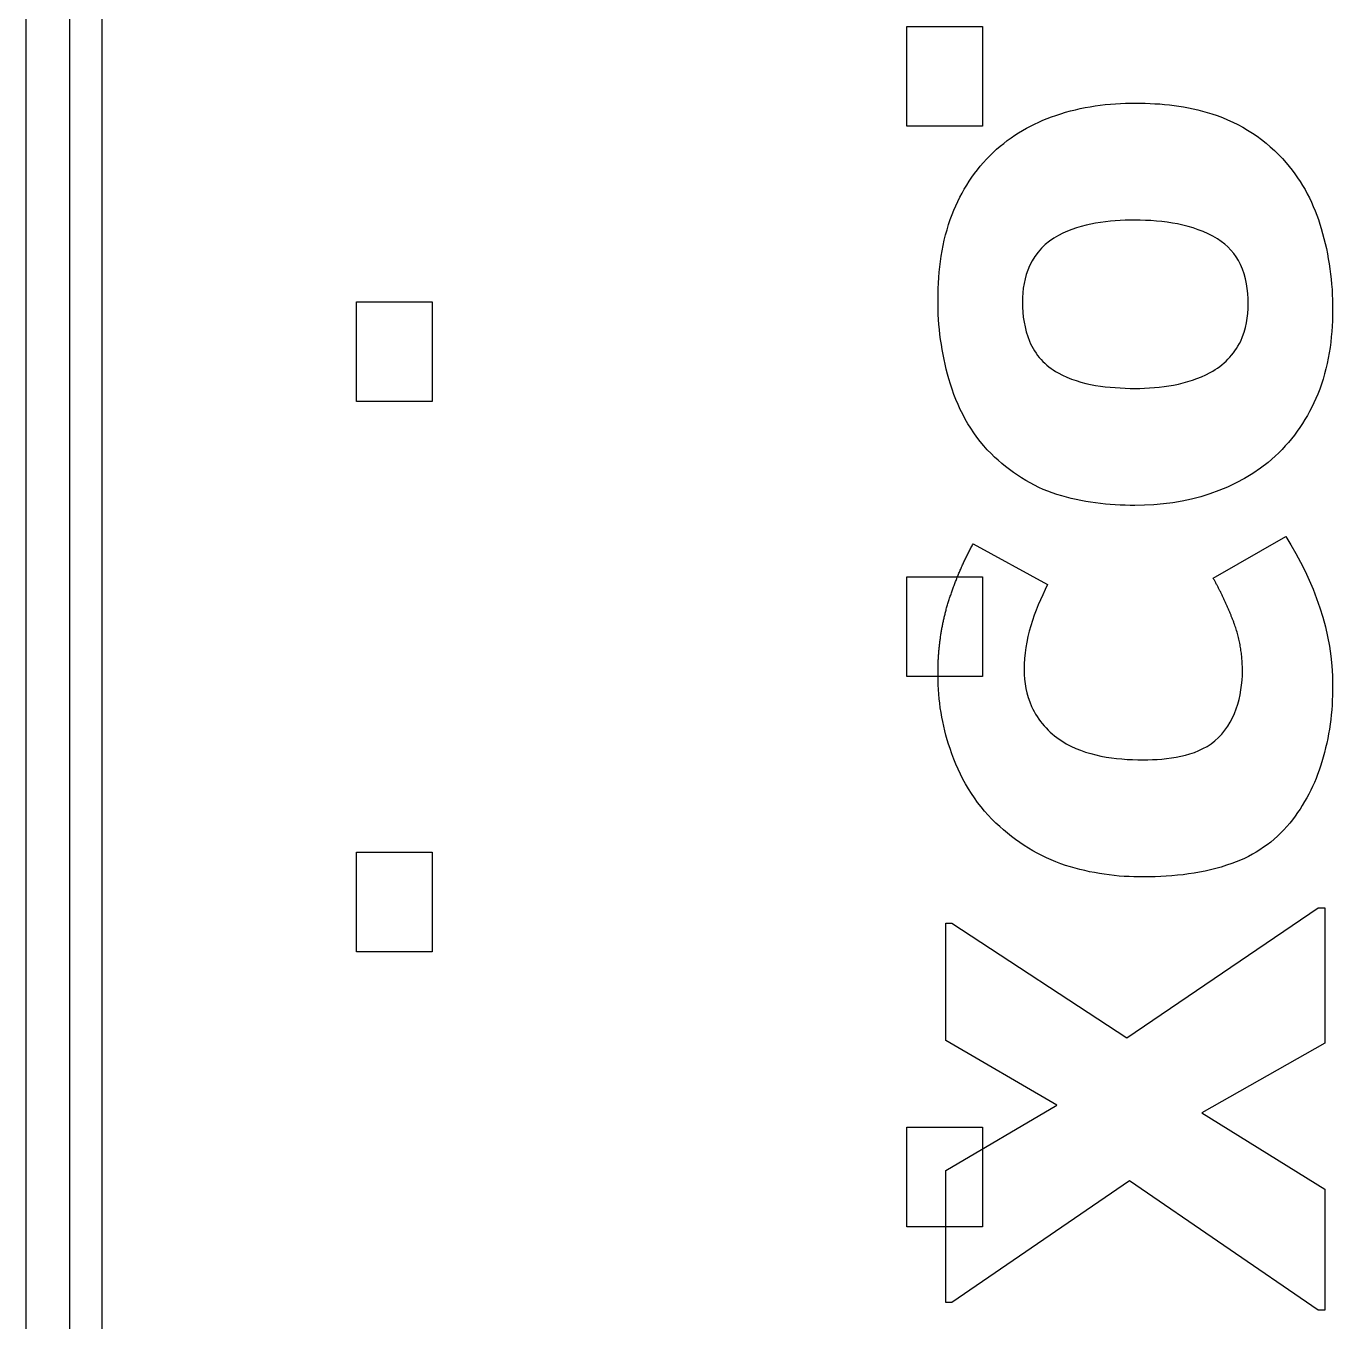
# Model space of a CAD drawing. Header units: millimetres. Extents: x -26.5 to 28.9, y -30 to 30.
# Drawn here: x 5.95 to 11.98, y 13.18 to 19.16 of the extents above; entities that cross this region are included whole.
import ezdxf

# ---------------------------------------------------------------- set-up
doc = ezdxf.new("R2010")
doc.units = ezdxf.units.MM
doc.layers.add('Feature', color=7, linetype='CONTINUOUS')

msp = doc.modelspace()

# ---------------------------------------------------------------- linework, layer by layer
at = {"layer": 'Feature'}
for p, q in [((5.95, 8, 2.85), (5.95, 23.5, 2.85)), ((5.95, 8, 14.9), (5.95, 23.5, 14.9)), ((5.95, 8, 14.9), (5.95, 23.5, 14.9)), ((5.95, 8, 2.85), (5.95, 23.5, 2.85)), ((6.15, 23.5, 15.1), (6.15, 8, 15.1)), ((6.15, 23.5, 15.1), (6.15, 8, 15.1)), ((6.3, 23.125, 1.95), (6.3, 8.375, 1.95)), ((6.3, 23.125, 1.95), (6.3, 8.375, 1.95)), ((6.3, 23.125, 2.85), (6.3, 8.375, 2.85)), ((6.3, 23.125, 2.85), (6.3, 8.375, 2.85)), ((10.015, 18.6965, 1.95), (10.015, 19.1565, 1.95)), ((10.015, 19.1565, -0.45), (10.015, 19.1565, 1.95)), ((10.015, 18.6965, -0.45), (10.015, 19.1565, -0.45)), ((10.015, 19.1565, 1.95), (10.365, 19.1565, 1.95)), ((10.015, 19.1565, -0.45), (10.365, 19.1565, -0.45)), ((10.015, 19.1565, -0.45), (10.015, 19.1565, 1.95)), ((10.015, 18.6965, -0.45), (10.015, 19.1565, -0.45)), ((10.015, 19.1565, -0.45), (10.365, 19.1565, -0.45)), ((10.015, 19.1565, 1.95), (10.365, 19.1565, 1.95)), ((10.015, 18.6965, 1.95), (10.015, 19.1565, 1.95)), ((10.365, 19.1565, -0.45), (10.365, 19.1565, 1.95)), ((10.365, 19.1565, 1.95), (10.365, 18.6965, 1.95)), ((10.365, 19.1565, -0.45), (10.365, 18.6965, -0.45)), ((10.365, 19.1565, -0.45), (10.365, 19.1565, 1.95)), ((10.365, 19.1565, -0.45), (10.365, 18.6965, -0.45)), ((10.365, 19.1565, 1.95), (10.365, 18.6965, 1.95)), ((11.072, 18.8036, 15.09), (11.072, 18.8036, 15.1)), ((11.072, 18.8036, 15.09), (11.072, 18.8036, 15.1)), ((10.365, 18.6965, 1.95), (10.015, 18.6965, 1.95)), ((10.015, 18.6965, -0.45), (10.015, 18.6965, 1.95)), ((10.365, 18.6965, -0.45), (10.015, 18.6965, -0.45)), ((10.015, 18.6965, -0.45), (10.015, 18.6965, 1.95)), ((10.365, 18.6965, -0.45), (10.015, 18.6965, -0.45)), ((10.365, 18.6965, 1.95), (10.015, 18.6965, 1.95)), ((10.365, 18.6965, -0.45), (10.365, 18.6965, 1.95)), ((10.365, 18.6965, -0.45), (10.365, 18.6965, 1.95)), ((11.0686, 18.2634, 15.09), (11.0686, 18.2634, 15.1)), ((11.0686, 18.2634, 15.09), (11.0686, 18.2634, 15.1)), ((7.475, 17.4265, 1.95), (7.475, 17.8865, 1.95)), ((7.475, 17.8865, -0.45), (7.475, 17.8865, 1.95)), ((7.475, 17.4265, -0.45), (7.475, 17.8865, -0.45)), ((7.475, 17.8865, 1.95), (7.825, 17.8865, 1.95)), ((7.475, 17.8865, -0.45), (7.825, 17.8865, -0.45)), ((7.475, 17.8865, -0.45), (7.475, 17.8865, 1.95)), ((7.475, 17.4265, -0.45), (7.475, 17.8865, -0.45)), ((7.475, 17.8865, -0.45), (7.825, 17.8865, -0.45)), ((7.475, 17.8865, 1.95), (7.825, 17.8865, 1.95)), ((7.475, 17.4265, 1.95), (7.475, 17.8865, 1.95)), ((7.825, 17.8865, -0.45), (7.825, 17.8865, 1.95)), ((7.825, 17.8865, 1.95), (7.825, 17.4265, 1.95)), ((7.825, 17.8865, -0.45), (7.825, 17.4265, -0.45)), ((7.825, 17.8865, -0.45), (7.825, 17.8865, 1.95)), ((7.825, 17.8865, -0.45), (7.825, 17.4265, -0.45)), ((7.825, 17.8865, 1.95), (7.825, 17.4265, 1.95)), ((10.1596, 17.8984, 15.09), (10.1596, 17.8984, 15.1)), ((10.1596, 17.8984, 15.09), (10.1596, 17.8984, 15.1)), ((10.5491, 17.885, 15.09), (10.5491, 17.885, 15.1)), ((10.5491, 17.885, 15.09), (10.5491, 17.885, 15.1)), ((11.5915, 17.8772, 15.09), (11.5915, 17.8772, 15.1)), ((11.5915, 17.8772, 15.09), (11.5915, 17.8772, 15.1)), ((11.981, 17.8477, 15.09), (11.981, 17.8477, 15.1)), ((11.981, 17.8477, 15.09), (11.981, 17.8477, 15.1)), ((11.0686, 17.4866, 15.09), (11.0686, 17.4866, 15.1)), ((11.0686, 17.4866, 15.09), (11.0686, 17.4866, 15.1)), ((7.825, 17.4265, 1.95), (7.475, 17.4265, 1.95)), ((7.475, 17.4265, -0.45), (7.475, 17.4265, 1.95)), ((7.825, 17.4265, -0.45), (7.475, 17.4265, -0.45)), ((7.475, 17.4265, -0.45), (7.475, 17.4265, 1.95)), ((7.825, 17.4265, -0.45), (7.475, 17.4265, -0.45)), ((7.825, 17.4265, 1.95), (7.475, 17.4265, 1.95)), ((7.825, 17.4265, -0.45), (7.825, 17.4265, 1.95)), ((7.825, 17.4265, -0.45), (7.825, 17.4265, 1.95)), ((11.0686, 16.9464, 15.09), (11.0686, 16.9464, 15.1)), ((11.0686, 16.9464, 15.09), (11.0686, 16.9464, 15.1)), ((11.4297, 16.6116, 15.1), (11.7651, 16.8036, 15.1)), ((11.4297, 16.6116, 15.1), (11.7651, 16.8036, 15.1)), ((11.4297, 16.6116, 15.09), (11.7651, 16.8036, 15.09)), ((11.4297, 16.6116, 15.09), (11.7651, 16.8036, 15.09)), ((11.7651, 16.8036, 15.09), (11.7651, 16.8036, 15.1)), ((11.7651, 16.8036, 15.09), (11.7651, 16.8036, 15.1)), ((10.3214, 16.769, 15.1), (10.6646, 16.5809, 15.1)), ((10.3214, 16.769, 15.09), (10.3214, 16.769, 15.1)), ((10.3214, 16.769, 15.1), (10.6646, 16.5809, 15.1)), ((10.3214, 16.769, 15.09), (10.3214, 16.769, 15.1)), ((10.3214, 16.769, 15.09), (10.6646, 16.5809, 15.09)), ((10.3214, 16.769, 15.09), (10.6646, 16.5809, 15.09)), ((10.015, 16.1565, 1.95), (10.015, 16.6165, 1.95)), ((10.015, 16.6165, -0.45), (10.015, 16.6165, 1.95)), ((10.015, 16.1565, -0.45), (10.015, 16.6165, -0.45)), ((10.015, 16.6165, 1.95), (10.365, 16.6165, 1.95)), ((10.015, 16.6165, -0.45), (10.365, 16.6165, -0.45)), ((10.015, 16.6165, -0.45), (10.015, 16.6165, 1.95)), ((10.015, 16.1565, -0.45), (10.015, 16.6165, -0.45)), ((10.015, 16.6165, -0.45), (10.365, 16.6165, -0.45)), ((10.015, 16.6165, 1.95), (10.365, 16.6165, 1.95)), ((10.015, 16.1565, 1.95), (10.015, 16.6165, 1.95)), ((10.365, 16.6165, -0.45), (10.365, 16.6165, 1.95)), ((10.365, 16.6165, 1.95), (10.365, 16.1565, 1.95)), ((10.365, 16.6165, -0.45), (10.365, 16.1565, -0.45)), ((10.365, 16.6165, -0.45), (10.365, 16.6165, 1.95)), ((10.365, 16.6165, -0.45), (10.365, 16.1565, -0.45)), ((10.365, 16.6165, 1.95), (10.365, 16.1565, 1.95)), ((11.4297, 16.6116, 15.09), (11.4297, 16.6116, 15.1)), ((11.4297, 16.6116, 15.09), (11.4297, 16.6116, 15.1)), ((10.6646, 16.5809, 15.09), (10.6646, 16.5809, 15.1)), ((10.6646, 16.5809, 15.09), (10.6646, 16.5809, 15.1)), ((10.5569, 16.1886, 15.09), (10.5569, 16.1886, 15.1)), ((10.5569, 16.1886, 15.09), (10.5569, 16.1886, 15.1)), ((11.5647, 16.1842, 15.09), (11.5647, 16.1842, 15.1)), ((11.5647, 16.1842, 15.09), (11.5647, 16.1842, 15.1)), ((10.365, 16.1565, 1.95), (10.015, 16.1565, 1.95)), ((10.015, 16.1565, -0.45), (10.015, 16.1565, 1.95)), ((10.365, 16.1565, -0.45), (10.015, 16.1565, -0.45)), ((10.015, 16.1565, -0.45), (10.015, 16.1565, 1.95)), ((10.365, 16.1565, -0.45), (10.015, 16.1565, -0.45)), ((10.365, 16.1565, 1.95), (10.015, 16.1565, 1.95)), ((10.1596, 16.1624, 15.09), (10.1596, 16.1624, 15.1)), ((10.1596, 16.1624, 15.09), (10.1596, 16.1624, 15.1)), ((10.365, 16.1565, -0.45), (10.365, 16.1565, 1.95)), ((10.365, 16.1565, -0.45), (10.365, 16.1565, 1.95)), ((11.981, 16.1144, 15.09), (11.981, 16.1144, 15.1)), ((11.981, 16.1144, 15.09), (11.981, 16.1144, 15.1)), ((11.106, 15.7723, 15.09), (11.106, 15.7723, 15.1)), ((11.106, 15.7723, 15.09), (11.106, 15.7723, 15.1)), ((7.475, 14.8865, 1.95), (7.475, 15.3465, 1.95)), ((7.475, 15.3465, -0.45), (7.475, 15.3465, 1.95)), ((7.475, 14.8865, -0.45), (7.475, 15.3465, -0.45)), ((7.475, 15.3465, 1.95), (7.825, 15.3465, 1.95)), ((7.475, 15.3465, -0.45), (7.825, 15.3465, -0.45)), ((7.475, 15.3465, -0.45), (7.475, 15.3465, 1.95)), ((7.475, 14.8865, -0.45), (7.475, 15.3465, -0.45)), ((7.475, 15.3465, -0.45), (7.825, 15.3465, -0.45)), ((7.475, 15.3465, 1.95), (7.825, 15.3465, 1.95)), ((7.475, 14.8865, 1.95), (7.475, 15.3465, 1.95)), ((7.825, 15.3465, -0.45), (7.825, 15.3465, 1.95)), ((7.825, 15.3465, 1.95), (7.825, 14.8865, 1.95)), ((7.825, 15.3465, -0.45), (7.825, 14.8865, -0.45)), ((7.825, 15.3465, -0.45), (7.825, 15.3465, 1.95)), ((7.825, 15.3465, -0.45), (7.825, 14.8865, -0.45)), ((7.825, 15.3465, 1.95), (7.825, 14.8865, 1.95)), ((11.1105, 15.2321, 15.09), (11.1105, 15.2321, 15.1)), ((11.1105, 15.2321, 15.09), (11.1105, 15.2321, 15.1)), ((11.0312, 14.4888, 15.1), (11.9141, 15.0893, 15.1)), ((11.0312, 14.4888, 15.1), (11.9141, 15.0893, 15.1)), ((11.0312, 14.4888, 15.09), (11.9141, 15.0893, 15.09)), ((11.0312, 14.4888, 15.09), (11.9141, 15.0893, 15.09)), ((11.9141, 15.0893, 15.1), (11.9453, 15.0893, 15.1)), ((11.9141, 15.0893, 15.09), (11.9141, 15.0893, 15.1)), ((11.9141, 15.0893, 15.1), (11.9453, 15.0893, 15.1)), ((11.9141, 15.0893, 15.09), (11.9141, 15.0893, 15.1)), ((11.9141, 15.0893, 15.09), (11.9453, 15.0893, 15.09)), ((11.9141, 15.0893, 15.09), (11.9453, 15.0893, 15.09)), ((11.9453, 15.0893, 15.1), (11.9453, 14.4643, 15.1)), ((11.9453, 15.0893, 15.09), (11.9453, 15.0893, 15.1)), ((11.9453, 15.0893, 15.1), (11.9453, 14.4643, 15.1)), ((11.9453, 15.0893, 15.09), (11.9453, 15.0893, 15.1)), ((11.9453, 15.0893, 15.09), (11.9453, 14.4643, 15.09)), ((11.9453, 15.0893, 15.09), (11.9453, 14.4643, 15.09)), ((10.1953, 15.0179, 15.1), (10.2227, 15.0179, 15.1)), ((10.1953, 14.4777, 15.1), (10.1953, 15.0179, 15.1)), ((10.1953, 14.4777, 15.1), (10.1953, 15.0179, 15.1)), ((10.1953, 14.4777, 15.09), (10.1953, 15.0179, 15.09)), ((10.1953, 15.0179, 15.09), (10.1953, 15.0179, 15.1)), ((10.1953, 15.0179, 15.1), (10.2227, 15.0179, 15.1)), ((10.1953, 15.0179, 15.09), (10.1953, 15.0179, 15.1)), ((10.1953, 15.0179, 15.09), (10.2227, 15.0179, 15.09)), ((10.1953, 15.0179, 15.09), (10.2227, 15.0179, 15.09)), ((10.1953, 14.4777, 15.09), (10.1953, 15.0179, 15.09)), ((10.2227, 15.0179, 15.1), (11.0312, 14.4888, 15.1)), ((10.2227, 15.0179, 15.1), (11.0312, 14.4888, 15.1)), ((10.2227, 15.0179, 15.09), (10.2227, 15.0179, 15.1)), ((10.2227, 15.0179, 15.09), (11.0312, 14.4888, 15.09)), ((10.2227, 15.0179, 15.09), (10.2227, 15.0179, 15.1)), ((10.2227, 15.0179, 15.09), (11.0312, 14.4888, 15.09)), ((7.825, 14.8865, 1.95), (7.475, 14.8865, 1.95)), ((7.475, 14.8865, -0.45), (7.475, 14.8865, 1.95)), ((7.825, 14.8865, -0.45), (7.475, 14.8865, -0.45)), ((7.475, 14.8865, -0.45), (7.475, 14.8865, 1.95)), ((7.825, 14.8865, -0.45), (7.475, 14.8865, -0.45)), ((7.825, 14.8865, 1.95), (7.475, 14.8865, 1.95)), ((7.825, 14.8865, -0.45), (7.825, 14.8865, 1.95)), ((7.825, 14.8865, -0.45), (7.825, 14.8865, 1.95)), ((10.7087, 14.1786, 15.1), (10.1953, 14.4777, 15.1)), ((10.7087, 14.1786, 15.1), (10.1953, 14.4777, 15.1)), ((10.7087, 14.1786, 15.09), (10.1953, 14.4777, 15.09)), ((10.1953, 14.4777, 15.09), (10.1953, 14.4777, 15.1)), ((10.1953, 14.4777, 15.09), (10.1953, 14.4777, 15.1)), ((10.7087, 14.1786, 15.09), (10.1953, 14.4777, 15.09)), ((11.0312, 14.4888, 15.09), (11.0312, 14.4888, 15.1)), ((11.0312, 14.4888, 15.09), (11.0312, 14.4888, 15.1)), ((11.9453, 14.4643, 15.1), (11.3778, 14.144, 15.1)), ((11.9453, 14.4643, 15.1), (11.3778, 14.144, 15.1)), ((11.9453, 14.4643, 15.09), (11.3778, 14.144, 15.09)), ((11.9453, 14.4643, 15.09), (11.3778, 14.144, 15.09)), ((11.9453, 14.4643, 15.09), (11.9453, 14.4643, 15.1)), ((11.9453, 14.4643, 15.09), (11.9453, 14.4643, 15.1)), ((10.1953, 13.8778, 15.1), (10.7087, 14.1786, 15.1)), ((10.1953, 13.8778, 15.1), (10.7087, 14.1786, 15.1)), ((10.1953, 13.8778, 15.09), (10.7087, 14.1786, 15.09)), ((10.1953, 13.8778, 15.09), (10.7087, 14.1786, 15.09)), ((10.7087, 14.1786, 15.09), (10.7087, 14.1786, 15.1)), ((10.7087, 14.1786, 15.09), (10.7087, 14.1786, 15.1)), ((11.3778, 14.144, 15.1), (11.9453, 13.7913, 15.1)), ((11.3778, 14.144, 15.09), (11.3778, 14.144, 15.1)), ((11.3778, 14.144, 15.1), (11.9453, 13.7913, 15.1)), ((11.3778, 14.144, 15.09), (11.3778, 14.144, 15.1)), ((11.3778, 14.144, 15.09), (11.9453, 13.7913, 15.09)), ((11.3778, 14.144, 15.09), (11.9453, 13.7913, 15.09)), ((10.015, 13.6165, 1.95), (10.015, 14.0765, 1.95)), ((10.015, 14.0765, -0.45), (10.015, 14.0765, 1.95)), ((10.015, 13.6165, -0.45), (10.015, 14.0765, -0.45)), ((10.015, 14.0765, 1.95), (10.365, 14.0765, 1.95)), ((10.015, 14.0765, -0.45), (10.365, 14.0765, -0.45)), ((10.015, 14.0765, -0.45), (10.015, 14.0765, 1.95)), ((10.015, 13.6165, -0.45), (10.015, 14.0765, -0.45)), ((10.015, 14.0765, -0.45), (10.365, 14.0765, -0.45)), ((10.015, 14.0765, 1.95), (10.365, 14.0765, 1.95)), ((10.015, 13.6165, 1.95), (10.015, 14.0765, 1.95)), ((10.365, 14.0765, 1.95), (10.365, 13.6165, 1.95)), ((10.365, 14.0765, -0.45), (10.365, 13.6165, -0.45)), ((10.365, 14.0765, -0.45), (10.365, 14.0765, 1.95)), ((10.365, 14.0765, -0.45), (10.365, 14.0765, 1.95)), ((10.365, 14.0765, -0.45), (10.365, 13.6165, -0.45)), ((10.365, 14.0765, 1.95), (10.365, 13.6165, 1.95)), ((10.1953, 13.2679, 15.1), (10.1953, 13.8778, 15.1)), ((10.1953, 13.2679, 15.1), (10.1953, 13.8778, 15.1)), ((10.1953, 13.2679, 15.09), (10.1953, 13.8778, 15.09)), ((10.1953, 13.8778, 15.09), (10.1953, 13.8778, 15.1)), ((10.1953, 13.8778, 15.09), (10.1953, 13.8778, 15.1)), ((10.1953, 13.2679, 15.09), (10.1953, 13.8778, 15.09)), ((11.043, 13.8298, 15.1), (10.2227, 13.2679, 15.1)), ((11.043, 13.8298, 15.1), (10.2227, 13.2679, 15.1)), ((11.043, 13.8298, 15.09), (10.2227, 13.2679, 15.09)), ((11.043, 13.8298, 15.09), (10.2227, 13.2679, 15.09)), ((11.9141, 13.2321, 15.1), (11.043, 13.8298, 15.1)), ((11.9141, 13.2321, 15.1), (11.043, 13.8298, 15.1)), ((11.9141, 13.2321, 15.09), (11.043, 13.8298, 15.09)), ((11.043, 13.8298, 15.09), (11.043, 13.8298, 15.1)), ((11.043, 13.8298, 15.09), (11.043, 13.8298, 15.1)), ((11.9141, 13.2321, 15.09), (11.043, 13.8298, 15.09)), ((11.9453, 13.7913, 15.1), (11.9453, 13.2321, 15.1)), ((11.9453, 13.7913, 15.09), (11.9453, 13.7913, 15.1)), ((11.9453, 13.7913, 15.1), (11.9453, 13.2321, 15.1)), ((11.9453, 13.7913, 15.09), (11.9453, 13.7913, 15.1)), ((11.9453, 13.7913, 15.09), (11.9453, 13.2321, 15.09)), ((11.9453, 13.7913, 15.09), (11.9453, 13.2321, 15.09)), ((10.365, 13.6165, 1.95), (10.015, 13.6165, 1.95)), ((10.015, 13.6165, -0.45), (10.015, 13.6165, 1.95)), ((10.365, 13.6165, -0.45), (10.015, 13.6165, -0.45)), ((10.015, 13.6165, -0.45), (10.015, 13.6165, 1.95)), ((10.365, 13.6165, -0.45), (10.015, 13.6165, -0.45)), ((10.365, 13.6165, 1.95), (10.015, 13.6165, 1.95)), ((10.365, 13.6165, -0.45), (10.365, 13.6165, 1.95)), ((10.365, 13.6165, -0.45), (10.365, 13.6165, 1.95)), ((10.2227, 13.2679, 15.1), (10.1953, 13.2679, 15.1)), ((10.2227, 13.2679, 15.1), (10.1953, 13.2679, 15.1)), ((10.2227, 13.2679, 15.09), (10.1953, 13.2679, 15.09)), ((10.1953, 13.2679, 15.09), (10.1953, 13.2679, 15.1)), ((10.1953, 13.2679, 15.09), (10.1953, 13.2679, 15.1)), ((10.2227, 13.2679, 15.09), (10.1953, 13.2679, 15.09)), ((10.2227, 13.2679, 15.09), (10.2227, 13.2679, 15.1)), ((10.2227, 13.2679, 15.09), (10.2227, 13.2679, 15.1)), ((11.9453, 13.2321, 15.1), (11.9141, 13.2321, 15.1)), ((11.9453, 13.2321, 15.1), (11.9141, 13.2321, 15.1)), ((11.9453, 13.2321, 15.09), (11.9141, 13.2321, 15.09)), ((11.9141, 13.2321, 15.09), (11.9141, 13.2321, 15.1)), ((11.9141, 13.2321, 15.09), (11.9141, 13.2321, 15.1)), ((11.9453, 13.2321, 15.09), (11.9141, 13.2321, 15.09)), ((11.9453, 13.2321, 15.09), (11.9453, 13.2321, 15.1)), ((11.9453, 13.2321, 15.09), (11.9453, 13.2321, 15.1))]:
    msp.add_line(p, q, dxfattribs=at)
for points, degree, knots in [([(10.1596, 17.8984, 15.1), (10.1595, 18.0311, 15.1), (10.1769, 18.1653, 15.1), (10.2249, 18.2896, 15.1), (10.2668, 18.3991, 15.1), (10.3298, 18.4945, 15.1), (10.4141, 18.5759, 15.1), (10.498, 18.6538, 15.1), (10.5946, 18.7108, 15.1), (10.7037, 18.7467, 15.1), (10.8219, 18.7879, 15.1), (10.9473, 18.8031, 15.1), (11.072, 18.8036, 15.1)], 3, [0, 0, 0, 0, 0.27359, 0.27359, 0.27359, 0.510869, 0.510869, 0.510869, 0.743267, 0.743267, 0.743267, 1, 1, 1, 1]), ([(10.1596, 17.8984, 15.1), (10.1595, 18.0311, 15.1), (10.1769, 18.1653, 15.1), (10.2249, 18.2896, 15.1), (10.2668, 18.3991, 15.1), (10.3298, 18.4945, 15.1), (10.4141, 18.5759, 15.1), (10.498, 18.6538, 15.1), (10.5946, 18.7108, 15.1), (10.7037, 18.7467, 15.1), (10.8219, 18.7879, 15.1), (10.9473, 18.8031, 15.1), (11.072, 18.8036, 15.1)], 3, [0, 0, 0, 0, 0.27359, 0.27359, 0.27359, 0.510869, 0.510869, 0.510869, 0.743267, 0.743267, 0.743267, 1, 1, 1, 1]), ([(10.1596, 17.8984, 15.09), (10.1595, 18.0311, 15.09), (10.1769, 18.1653, 15.09), (10.2249, 18.2896, 15.09), (10.2668, 18.3991, 15.09), (10.3298, 18.4945, 15.09), (10.4141, 18.5759, 15.09), (10.498, 18.6538, 15.09), (10.5946, 18.7108, 15.09), (10.7037, 18.7467, 15.09), (10.8219, 18.7879, 15.09), (10.9473, 18.8031, 15.09), (11.072, 18.8036, 15.09)], 3, [0, 0, 0, 0, 0.27359, 0.27359, 0.27359, 0.510869, 0.510869, 0.510869, 0.743267, 0.743267, 0.743267, 1, 1, 1, 1]), ([(10.1596, 17.8984, 15.09), (10.1595, 18.0311, 15.09), (10.1769, 18.1653, 15.09), (10.2249, 18.2896, 15.09), (10.2668, 18.3991, 15.09), (10.3298, 18.4945, 15.09), (10.4141, 18.5759, 15.09), (10.498, 18.6538, 15.09), (10.5946, 18.7108, 15.09), (10.7037, 18.7467, 15.09), (10.8219, 18.7879, 15.09), (10.9473, 18.8031, 15.09), (11.072, 18.8036, 15.09)], 3, [0, 0, 0, 0, 0.27359, 0.27359, 0.27359, 0.510869, 0.510869, 0.510869, 0.743267, 0.743267, 0.743267, 1, 1, 1, 1]), ([(11.072, 18.8036, 15.1), (11.1904, 18.8031, 15.1), (11.3099, 18.7907, 15.1), (11.423, 18.7539, 15.1), (11.5556, 18.7122, 15.1), (11.6759, 18.6331, 15.1), (11.7673, 18.5285, 15.1), (11.8425, 18.4387, 15.1), (11.8963, 18.3373, 15.1), (11.9286, 18.2243, 15.1), (11.9647, 18.1014, 15.1), (11.9822, 17.9758, 15.1), (11.981, 17.8477, 15.1)], 3, [0, 0, 0, 0, 0.237135, 0.237135, 0.237135, 0.514721, 0.514721, 0.514721, 0.745752, 0.745752, 0.745752, 1, 1, 1, 1]), ([(11.072, 18.8036, 15.1), (11.1904, 18.8031, 15.1), (11.3099, 18.7907, 15.1), (11.423, 18.7539, 15.1), (11.5556, 18.7122, 15.1), (11.6759, 18.6331, 15.1), (11.7673, 18.5285, 15.1), (11.8425, 18.4387, 15.1), (11.8963, 18.3373, 15.1), (11.9286, 18.2243, 15.1), (11.9647, 18.1014, 15.1), (11.9822, 17.9758, 15.1), (11.981, 17.8477, 15.1)], 3, [0, 0, 0, 0, 0.237135, 0.237135, 0.237135, 0.514721, 0.514721, 0.514721, 0.745752, 0.745752, 0.745752, 1, 1, 1, 1]), ([(11.072, 18.8036, 15.09), (11.1904, 18.8031, 15.09), (11.3099, 18.7907, 15.09), (11.423, 18.7539, 15.09), (11.5556, 18.7122, 15.09), (11.6759, 18.6331, 15.09), (11.7673, 18.5285, 15.09), (11.8425, 18.4387, 15.09), (11.8963, 18.3373, 15.09), (11.9286, 18.2243, 15.09), (11.9647, 18.1014, 15.09), (11.9822, 17.9758, 15.09), (11.981, 17.8477, 15.09)], 3, [0, 0, 0, 0, 0.237135, 0.237135, 0.237135, 0.514721, 0.514721, 0.514721, 0.745752, 0.745752, 0.745752, 1, 1, 1, 1]), ([(11.072, 18.8036, 15.09), (11.1904, 18.8031, 15.09), (11.3099, 18.7907, 15.09), (11.423, 18.7539, 15.09), (11.5556, 18.7122, 15.09), (11.6759, 18.6331, 15.09), (11.7673, 18.5285, 15.09), (11.8425, 18.4387, 15.09), (11.8963, 18.3373, 15.09), (11.9286, 18.2243, 15.09), (11.9647, 18.1014, 15.09), (11.9822, 17.9758, 15.09), (11.981, 17.8477, 15.09)], 3, [0, 0, 0, 0, 0.237135, 0.237135, 0.237135, 0.514721, 0.514721, 0.514721, 0.745752, 0.745752, 0.745752, 1, 1, 1, 1]), ([(11.0686, 18.2634, 15.09), (10.9482, 18.2626, 15.09), (10.8232, 18.2506, 15.09), (10.7154, 18.1925, 15.09), (10.6557, 18.1605, 15.09), (10.6112, 18.114, 15.09), (10.582, 18.053, 15.09), (10.5591, 17.9995, 15.09), (10.5481, 17.9435, 15.09), (10.5491, 17.885, 15.09)], 3, [0, 0, 0, 0, 0.496724, 0.496724, 0.496724, 0.764663, 0.764663, 0.764663, 1, 1, 1, 1]), ([(11.0686, 18.2634, 15.1), (10.9482, 18.2626, 15.1), (10.8232, 18.2506, 15.1), (10.7154, 18.1925, 15.1), (10.6557, 18.1605, 15.1), (10.6112, 18.114, 15.1), (10.582, 18.053, 15.1), (10.5591, 17.9995, 15.1), (10.5481, 17.9435, 15.1), (10.5491, 17.885, 15.1)], 3, [0, 0, 0, 0, 0.496724, 0.496724, 0.496724, 0.764663, 0.764663, 0.764663, 1, 1, 1, 1]), ([(11.0686, 18.2634, 15.09), (10.9482, 18.2626, 15.09), (10.8232, 18.2506, 15.09), (10.7154, 18.1925, 15.09), (10.6557, 18.1605, 15.09), (10.6112, 18.114, 15.09), (10.582, 18.053, 15.09), (10.5591, 17.9995, 15.09), (10.5481, 17.9435, 15.09), (10.5491, 17.885, 15.09)], 3, [0, 0, 0, 0, 0.496724, 0.496724, 0.496724, 0.764663, 0.764663, 0.764663, 1, 1, 1, 1]), ([(11.0686, 18.2634, 15.1), (10.9482, 18.2626, 15.1), (10.8232, 18.2506, 15.1), (10.7154, 18.1925, 15.1), (10.6557, 18.1605, 15.1), (10.6112, 18.114, 15.1), (10.582, 18.053, 15.1), (10.5591, 17.9995, 15.1), (10.5481, 17.9435, 15.1), (10.5491, 17.885, 15.1)], 3, [0, 0, 0, 0, 0.496724, 0.496724, 0.496724, 0.764663, 0.764663, 0.764663, 1, 1, 1, 1]), ([(11.5915, 17.8772, 15.09), (11.5927, 17.9403, 15.09), (11.581, 18.0007, 15.09), (11.5564, 18.0586, 15.09), (11.5325, 18.1082, 15.09), (11.4971, 18.1475, 15.09), (11.4503, 18.1763, 15.09), (11.3362, 18.2458, 15.09), (11.1996, 18.2623, 15.09), (11.0686, 18.2634, 15.09)], 3, [0, 0, 0, 0, 0.250531, 0.250531, 0.250531, 0.466725, 0.466725, 0.466725, 1, 1, 1, 1]), ([(11.5915, 17.8772, 15.1), (11.5927, 17.9403, 15.1), (11.581, 18.0007, 15.1), (11.5564, 18.0586, 15.1), (11.5325, 18.1082, 15.1), (11.4971, 18.1475, 15.1), (11.4503, 18.1763, 15.1), (11.3362, 18.2458, 15.1), (11.1996, 18.2623, 15.1), (11.0686, 18.2634, 15.1)], 3, [0, 0, 0, 0, 0.250531, 0.250531, 0.250531, 0.466725, 0.466725, 0.466725, 1, 1, 1, 1]), ([(11.5915, 17.8772, 15.09), (11.5927, 17.9403, 15.09), (11.581, 18.0007, 15.09), (11.5564, 18.0586, 15.09), (11.5325, 18.1082, 15.09), (11.4971, 18.1475, 15.09), (11.4503, 18.1763, 15.09), (11.3362, 18.2458, 15.09), (11.1996, 18.2623, 15.09), (11.0686, 18.2634, 15.09)], 3, [0, 0, 0, 0, 0.250531, 0.250531, 0.250531, 0.466725, 0.466725, 0.466725, 1, 1, 1, 1]), ([(11.5915, 17.8772, 15.1), (11.5927, 17.9403, 15.1), (11.581, 18.0007, 15.1), (11.5564, 18.0586, 15.1), (11.5325, 18.1082, 15.1), (11.4971, 18.1475, 15.1), (11.4503, 18.1763, 15.1), (11.3362, 18.2458, 15.1), (11.1996, 18.2623, 15.1), (11.0686, 18.2634, 15.1)], 3, [0, 0, 0, 0, 0.250531, 0.250531, 0.250531, 0.466725, 0.466725, 0.466725, 1, 1, 1, 1]), ([(11.0686, 16.9464, 15.1), (10.9473, 16.9473, 15.1), (10.8246, 16.9592, 15.1), (10.7087, 16.9972, 15.1), (10.5936, 17.0336, 15.1), (10.4897, 17.1008, 15.1), (10.4046, 17.1858, 15.1), (10.3093, 17.2799, 15.1), (10.2467, 17.4023, 15.1), (10.2098, 17.5301, 15.1), (10.1755, 17.6505, 15.1), (10.1588, 17.7732, 15.1), (10.1596, 17.8984, 15.1)], 3, [0, 0, 0, 0, 0.243487, 0.243487, 0.243487, 0.484486, 0.484486, 0.484486, 0.751216, 0.751216, 0.751216, 1, 1, 1, 1]), ([(11.0686, 16.9464, 15.1), (10.9473, 16.9473, 15.1), (10.8246, 16.9592, 15.1), (10.7087, 16.9972, 15.1), (10.5936, 17.0336, 15.1), (10.4897, 17.1008, 15.1), (10.4046, 17.1858, 15.1), (10.3093, 17.2799, 15.1), (10.2467, 17.4023, 15.1), (10.2098, 17.5301, 15.1), (10.1755, 17.6505, 15.1), (10.1588, 17.7732, 15.1), (10.1596, 17.8984, 15.1)], 3, [0, 0, 0, 0, 0.243487, 0.243487, 0.243487, 0.484486, 0.484486, 0.484486, 0.751216, 0.751216, 0.751216, 1, 1, 1, 1]), ([(11.0686, 16.9464, 15.09), (10.9473, 16.9473, 15.09), (10.8246, 16.9592, 15.09), (10.7087, 16.9972, 15.09), (10.5936, 17.0336, 15.09), (10.4897, 17.1008, 15.09), (10.4046, 17.1858, 15.09), (10.3093, 17.2799, 15.09), (10.2467, 17.4023, 15.09), (10.2098, 17.5301, 15.09), (10.1755, 17.6505, 15.09), (10.1588, 17.7732, 15.09), (10.1596, 17.8984, 15.09)], 3, [0, 0, 0, 0, 0.243487, 0.243487, 0.243487, 0.484486, 0.484486, 0.484486, 0.751216, 0.751216, 0.751216, 1, 1, 1, 1]), ([(11.0686, 16.9464, 15.09), (10.9473, 16.9473, 15.09), (10.8246, 16.9592, 15.09), (10.7087, 16.9972, 15.09), (10.5936, 17.0336, 15.09), (10.4897, 17.1008, 15.09), (10.4046, 17.1858, 15.09), (10.3093, 17.2799, 15.09), (10.2467, 17.4023, 15.09), (10.2098, 17.5301, 15.09), (10.1755, 17.6505, 15.09), (10.1588, 17.7732, 15.09), (10.1596, 17.8984, 15.09)], 3, [0, 0, 0, 0, 0.243487, 0.243487, 0.243487, 0.484486, 0.484486, 0.484486, 0.751216, 0.751216, 0.751216, 1, 1, 1, 1]), ([(10.5491, 17.885, 15.09), (10.5482, 17.8226, 15.09), (10.559, 17.7623, 15.09), (10.5815, 17.7042, 15.09), (10.6092, 17.6409, 15.09), (10.6532, 17.5923, 15.09), (10.7137, 17.5586, 15.09), (10.8216, 17.4991, 15.09), (10.9477, 17.488, 15.09), (11.0686, 17.4866, 15.09)], 3, [0, 0, 0, 0, 0.24605, 0.24605, 0.24605, 0.512783, 0.512783, 0.512783, 1, 1, 1, 1]), ([(10.5491, 17.885, 15.1), (10.5482, 17.8226, 15.1), (10.559, 17.7623, 15.1), (10.5815, 17.7042, 15.1), (10.6092, 17.6409, 15.1), (10.6532, 17.5923, 15.1), (10.7137, 17.5586, 15.1), (10.8216, 17.4991, 15.1), (10.9477, 17.488, 15.1), (11.0686, 17.4866, 15.1)], 3, [0, 0, 0, 0, 0.24605, 0.24605, 0.24605, 0.512783, 0.512783, 0.512783, 1, 1, 1, 1]), ([(10.5491, 17.885, 15.09), (10.5482, 17.8226, 15.09), (10.559, 17.7623, 15.09), (10.5815, 17.7042, 15.09), (10.6092, 17.6409, 15.09), (10.6532, 17.5923, 15.09), (10.7137, 17.5586, 15.09), (10.8216, 17.4991, 15.09), (10.9477, 17.488, 15.09), (11.0686, 17.4866, 15.09)], 3, [0, 0, 0, 0, 0.24605, 0.24605, 0.24605, 0.512783, 0.512783, 0.512783, 1, 1, 1, 1]), ([(10.5491, 17.885, 15.1), (10.5482, 17.8226, 15.1), (10.559, 17.7623, 15.1), (10.5815, 17.7042, 15.1), (10.6092, 17.6409, 15.1), (10.6532, 17.5923, 15.1), (10.7137, 17.5586, 15.1), (10.8216, 17.4991, 15.1), (10.9477, 17.488, 15.1), (11.0686, 17.4866, 15.1)], 3, [0, 0, 0, 0, 0.24605, 0.24605, 0.24605, 0.512783, 0.512783, 0.512783, 1, 1, 1, 1]), ([(11.0686, 17.4866, 15.09), (11.1876, 17.487, 15.09), (11.3102, 17.5028, 15.09), (11.4163, 17.5603, 15.09), (11.4786, 17.5937, 15.09), (11.5254, 17.6419, 15.09), (11.5569, 17.7048, 15.09), (11.5809, 17.7597, 15.09), (11.5924, 17.8172, 15.09), (11.5915, 17.8772, 15.09)], 3, [0, 0, 0, 0, 0.484414, 0.484414, 0.484414, 0.76092, 0.76092, 0.76092, 1, 1, 1, 1]), ([(11.0686, 17.4866, 15.1), (11.1876, 17.487, 15.1), (11.3102, 17.5028, 15.1), (11.4163, 17.5603, 15.1), (11.4786, 17.5937, 15.1), (11.5254, 17.6419, 15.1), (11.5569, 17.7048, 15.1), (11.5809, 17.7597, 15.1), (11.5924, 17.8172, 15.1), (11.5915, 17.8772, 15.1)], 3, [0, 0, 0, 0, 0.484414, 0.484414, 0.484414, 0.76092, 0.76092, 0.76092, 1, 1, 1, 1]), ([(11.0686, 17.4866, 15.09), (11.1876, 17.487, 15.09), (11.3102, 17.5028, 15.09), (11.4163, 17.5603, 15.09), (11.4786, 17.5937, 15.09), (11.5254, 17.6419, 15.09), (11.5569, 17.7048, 15.09), (11.5809, 17.7597, 15.09), (11.5924, 17.8172, 15.09), (11.5915, 17.8772, 15.09)], 3, [0, 0, 0, 0, 0.484414, 0.484414, 0.484414, 0.76092, 0.76092, 0.76092, 1, 1, 1, 1]), ([(11.0686, 17.4866, 15.1), (11.1876, 17.487, 15.1), (11.3102, 17.5028, 15.1), (11.4163, 17.5603, 15.1), (11.4786, 17.5937, 15.1), (11.5254, 17.6419, 15.1), (11.5569, 17.7048, 15.1), (11.5809, 17.7597, 15.1), (11.5924, 17.8172, 15.1), (11.5915, 17.8772, 15.1)], 3, [0, 0, 0, 0, 0.484414, 0.484414, 0.484414, 0.76092, 0.76092, 0.76092, 1, 1, 1, 1]), ([(11.981, 17.8477, 15.1), (11.9809, 17.7159, 15.1), (11.9622, 17.5824, 15.1), (11.9124, 17.4598, 15.1), (11.8679, 17.3504, 15.1), (11.8026, 17.2551, 15.1), (11.7165, 17.1741, 15.1), (11.5429, 17.014, 15.1), (11.3012, 16.9456, 15.1), (11.0686, 16.9464, 15.1)], 3, [0, 0, 0, 0, 0.273685, 0.273685, 0.273685, 0.514787, 0.514787, 0.514787, 1, 1, 1, 1]), ([(11.981, 17.8477, 15.1), (11.9809, 17.7159, 15.1), (11.9622, 17.5824, 15.1), (11.9124, 17.4598, 15.1), (11.8679, 17.3504, 15.1), (11.8026, 17.2551, 15.1), (11.7165, 17.1741, 15.1), (11.5429, 17.014, 15.1), (11.3012, 16.9456, 15.1), (11.0686, 16.9464, 15.1)], 3, [0, 0, 0, 0, 0.273685, 0.273685, 0.273685, 0.514787, 0.514787, 0.514787, 1, 1, 1, 1]), ([(11.981, 17.8477, 15.09), (11.9809, 17.7159, 15.09), (11.9622, 17.5824, 15.09), (11.9124, 17.4598, 15.09), (11.8679, 17.3504, 15.09), (11.8026, 17.2551, 15.09), (11.7165, 17.1741, 15.09), (11.5429, 17.014, 15.09), (11.3012, 16.9456, 15.09), (11.0686, 16.9464, 15.09)], 3, [0, 0, 0, 0, 0.273685, 0.273685, 0.273685, 0.514787, 0.514787, 0.514787, 1, 1, 1, 1]), ([(11.981, 17.8477, 15.09), (11.9809, 17.7159, 15.09), (11.9622, 17.5824, 15.09), (11.9124, 17.4598, 15.09), (11.8679, 17.3504, 15.09), (11.8026, 17.2551, 15.09), (11.7165, 17.1741, 15.09), (11.5429, 17.014, 15.09), (11.3012, 16.9456, 15.09), (11.0686, 16.9464, 15.09)], 3, [0, 0, 0, 0, 0.273685, 0.273685, 0.273685, 0.514787, 0.514787, 0.514787, 1, 1, 1, 1]), ([(10.1596, 16.1624, 15.1), (10.1578, 16.3153, 15.1), (10.1964, 16.4632, 15.1), (10.2418, 16.623, 15.1), (10.3214, 16.769, 15.1)], 2, [0, 0, 0, 0.478632, 0.478632, 1, 1, 1]), ([(10.1596, 16.1624, 15.1), (10.1578, 16.3153, 15.1), (10.1964, 16.4632, 15.1), (10.2418, 16.623, 15.1), (10.3214, 16.769, 15.1)], 2, [0, 0, 0, 0.478632, 0.478632, 1, 1, 1]), ([(10.1596, 16.1624, 15.09), (10.1578, 16.3153, 15.09), (10.1964, 16.4632, 15.09), (10.2418, 16.623, 15.09), (10.3214, 16.769, 15.09)], 2, [0, 0, 0, 0.478632, 0.478632, 1, 1, 1]), ([(10.1596, 16.1624, 15.09), (10.1578, 16.3153, 15.09), (10.1964, 16.4632, 15.09), (10.2418, 16.623, 15.09), (10.3214, 16.769, 15.09)], 2, [0, 0, 0, 0.478632, 0.478632, 1, 1, 1]), ([(11.5647, 16.1842, 15.1), (11.565, 16.2917, 15.1), (11.5301, 16.3934, 15.1), (11.4883, 16.5064, 15.1), (11.4297, 16.6116, 15.1)], 2, [0, 0, 0, 0.469807, 0.469807, 1, 1, 1]), ([(11.5647, 16.1842, 15.1), (11.565, 16.2917, 15.1), (11.5301, 16.3934, 15.1), (11.4883, 16.5064, 15.1), (11.4297, 16.6116, 15.1)], 2, [0, 0, 0, 0.469807, 0.469807, 1, 1, 1]), ([(11.5647, 16.1842, 15.09), (11.565, 16.2917, 15.09), (11.5301, 16.3934, 15.09), (11.4883, 16.5064, 15.09), (11.4297, 16.6116, 15.09)], 2, [0, 0, 0, 0.469807, 0.469807, 1, 1, 1]), ([(11.5647, 16.1842, 15.09), (11.565, 16.2917, 15.09), (11.5301, 16.3934, 15.09), (11.4883, 16.5064, 15.09), (11.4297, 16.6116, 15.09)], 2, [0, 0, 0, 0.469807, 0.469807, 1, 1, 1]), ([(10.5569, 16.1886, 15.1), (10.5564, 16.1297, 15.1), (10.5677, 16.0731, 15.1), (10.591, 16.019, 15.1), (10.6224, 15.9527, 15.1), (10.6689, 15.8995, 15.1), (10.7305, 15.8594, 15.1), (10.8419, 15.7895, 15.1), (10.977, 15.7729, 15.1), (11.106, 15.7723, 15.1)], 3, [0, 0, 0, 0, 0.223523, 0.223523, 0.223523, 0.498965, 0.498965, 0.498965, 1, 1, 1, 1]), ([(10.5569, 16.1886, 15.1), (10.5564, 16.1297, 15.1), (10.5677, 16.0731, 15.1), (10.591, 16.019, 15.1), (10.6224, 15.9527, 15.1), (10.6689, 15.8995, 15.1), (10.7305, 15.8594, 15.1), (10.8419, 15.7895, 15.1), (10.977, 15.7729, 15.1), (11.106, 15.7723, 15.1)], 3, [0, 0, 0, 0, 0.223523, 0.223523, 0.223523, 0.498965, 0.498965, 0.498965, 1, 1, 1, 1]), ([(10.5569, 16.1886, 15.09), (10.5564, 16.1297, 15.09), (10.5677, 16.0731, 15.09), (10.591, 16.019, 15.09), (10.6224, 15.9527, 15.09), (10.6689, 15.8995, 15.09), (10.7305, 15.8594, 15.09), (10.8419, 15.7895, 15.09), (10.977, 15.7729, 15.09), (11.106, 15.7723, 15.09)], 3, [0, 0, 0, 0, 0.223523, 0.223523, 0.223523, 0.498965, 0.498965, 0.498965, 1, 1, 1, 1]), ([(10.5569, 16.1886, 15.09), (10.5564, 16.1297, 15.09), (10.5677, 16.0731, 15.09), (10.591, 16.019, 15.09), (10.6224, 15.9527, 15.09), (10.6689, 15.8995, 15.09), (10.7305, 15.8594, 15.09), (10.8419, 15.7895, 15.09), (10.977, 15.7729, 15.09), (11.106, 15.7723, 15.09)], 3, [0, 0, 0, 0, 0.223523, 0.223523, 0.223523, 0.498965, 0.498965, 0.498965, 1, 1, 1, 1]), ([(11.106, 15.7723, 15.1), (11.2206, 15.7734, 15.1), (11.3449, 15.7857, 15.1), (11.4381, 15.8594, 15.1), (11.5299, 15.9394, 15.1), (11.5654, 16.0659, 15.1), (11.5647, 16.1842, 15.1)], 3, [0, 0, 0, 0, 0.493409, 0.493409, 0.493409, 1, 1, 1, 1]), ([(11.106, 15.7723, 15.1), (11.2206, 15.7734, 15.1), (11.3449, 15.7857, 15.1), (11.4381, 15.8594, 15.1), (11.5299, 15.9394, 15.1), (11.5654, 16.0659, 15.1), (11.5647, 16.1842, 15.1)], 3, [0, 0, 0, 0, 0.493409, 0.493409, 0.493409, 1, 1, 1, 1]), ([(11.106, 15.7723, 15.09), (11.2206, 15.7734, 15.09), (11.3449, 15.7857, 15.09), (11.4381, 15.8594, 15.09), (11.5299, 15.9394, 15.09), (11.5654, 16.0659, 15.09), (11.5647, 16.1842, 15.09)], 3, [0, 0, 0, 0, 0.493409, 0.493409, 0.493409, 1, 1, 1, 1]), ([(11.106, 15.7723, 15.09), (11.2206, 15.7734, 15.09), (11.3449, 15.7857, 15.09), (11.4381, 15.8594, 15.09), (11.5299, 15.9394, 15.09), (11.5654, 16.0659, 15.09), (11.5647, 16.1842, 15.09)], 3, [0, 0, 0, 0, 0.493409, 0.493409, 0.493409, 1, 1, 1, 1]), ([(11.1105, 15.2321, 15.1), (10.9868, 15.2305, 15.1), (10.8661, 15.2482, 15.1), (10.7483, 15.2852, 15.1), (10.6278, 15.3242, 15.1), (10.5185, 15.3935, 15.1), (10.4269, 15.4805, 15.1), (10.3282, 15.5745, 15.1), (10.2574, 15.6949, 15.1), (10.2154, 15.8242, 15.1), (10.178, 15.9338, 15.1), (10.1594, 16.0465, 15.1), (10.1596, 16.1624, 15.1)], 3, [0, 0, 0, 0, 0.245278, 0.245278, 0.245278, 0.498301, 0.498301, 0.498301, 0.770316, 0.770316, 0.770316, 1, 1, 1, 1]), ([(11.1105, 15.2321, 15.1), (10.9868, 15.2305, 15.1), (10.8661, 15.2482, 15.1), (10.7483, 15.2852, 15.1), (10.6278, 15.3242, 15.1), (10.5185, 15.3935, 15.1), (10.4269, 15.4805, 15.1), (10.3282, 15.5745, 15.1), (10.2574, 15.6949, 15.1), (10.2154, 15.8242, 15.1), (10.178, 15.9338, 15.1), (10.1594, 16.0465, 15.1), (10.1596, 16.1624, 15.1)], 3, [0, 0, 0, 0, 0.245278, 0.245278, 0.245278, 0.498301, 0.498301, 0.498301, 0.770316, 0.770316, 0.770316, 1, 1, 1, 1]), ([(11.1105, 15.2321, 15.09), (10.9868, 15.2305, 15.09), (10.8661, 15.2482, 15.09), (10.7483, 15.2852, 15.09), (10.6278, 15.3242, 15.09), (10.5185, 15.3935, 15.09), (10.4269, 15.4805, 15.09), (10.3282, 15.5745, 15.09), (10.2574, 15.6949, 15.09), (10.2154, 15.8242, 15.09), (10.178, 15.9338, 15.09), (10.1594, 16.0465, 15.09), (10.1596, 16.1624, 15.09)], 3, [0, 0, 0, 0, 0.245278, 0.245278, 0.245278, 0.498301, 0.498301, 0.498301, 0.770316, 0.770316, 0.770316, 1, 1, 1, 1]), ([(11.1105, 15.2321, 15.09), (10.9868, 15.2305, 15.09), (10.8661, 15.2482, 15.09), (10.7483, 15.2852, 15.09), (10.6278, 15.3242, 15.09), (10.5185, 15.3935, 15.09), (10.4269, 15.4805, 15.09), (10.3282, 15.5745, 15.09), (10.2574, 15.6949, 15.09), (10.2154, 15.8242, 15.09), (10.178, 15.9338, 15.09), (10.1594, 16.0465, 15.09), (10.1596, 16.1624, 15.09)], 3, [0, 0, 0, 0, 0.245278, 0.245278, 0.245278, 0.498301, 0.498301, 0.498301, 0.770316, 0.770316, 0.770316, 1, 1, 1, 1]), ([(11.981, 16.1144, 15.1), (11.9822, 15.9946, 15.1), (11.9657, 15.8774, 15.1), (11.9314, 15.7628, 15.1), (11.9001, 15.6591, 15.1), (11.8508, 15.5648, 15.1), (11.7835, 15.4799, 15.1), (11.7115, 15.3935, 15.1), (11.6224, 15.3316, 15.1), (11.5162, 15.2941, 15.1), (11.3867, 15.2464, 15.1), (11.2475, 15.233, 15.1), (11.1105, 15.2321, 15.1)], 3, [0, 0, 0, 0, 0.251092, 0.251092, 0.251092, 0.477323, 0.477323, 0.477323, 0.70943, 0.70943, 0.70943, 1, 1, 1, 1]), ([(11.981, 16.1144, 15.1), (11.9822, 15.9946, 15.1), (11.9657, 15.8774, 15.1), (11.9314, 15.7628, 15.1), (11.9001, 15.6591, 15.1), (11.8508, 15.5648, 15.1), (11.7835, 15.4799, 15.1), (11.7115, 15.3935, 15.1), (11.6224, 15.3316, 15.1), (11.5162, 15.2941, 15.1), (11.3867, 15.2464, 15.1), (11.2475, 15.233, 15.1), (11.1105, 15.2321, 15.1)], 3, [0, 0, 0, 0, 0.251092, 0.251092, 0.251092, 0.477323, 0.477323, 0.477323, 0.70943, 0.70943, 0.70943, 1, 1, 1, 1]), ([(11.981, 16.1144, 15.09), (11.9822, 15.9946, 15.09), (11.9657, 15.8774, 15.09), (11.9314, 15.7628, 15.09), (11.9001, 15.6591, 15.09), (11.8508, 15.5648, 15.09), (11.7835, 15.4799, 15.09), (11.7115, 15.3935, 15.09), (11.6224, 15.3316, 15.09), (11.5162, 15.2941, 15.09), (11.3867, 15.2464, 15.09), (11.2475, 15.233, 15.09), (11.1105, 15.2321, 15.09)], 3, [0, 0, 0, 0, 0.251092, 0.251092, 0.251092, 0.477323, 0.477323, 0.477323, 0.70943, 0.70943, 0.70943, 1, 1, 1, 1]), ([(11.981, 16.1144, 15.09), (11.9822, 15.9946, 15.09), (11.9657, 15.8774, 15.09), (11.9314, 15.7628, 15.09), (11.9001, 15.6591, 15.09), (11.8508, 15.5648, 15.09), (11.7835, 15.4799, 15.09), (11.7115, 15.3935, 15.09), (11.6224, 15.3316, 15.09), (11.5162, 15.2941, 15.09), (11.3867, 15.2464, 15.09), (11.2475, 15.233, 15.09), (11.1105, 15.2321, 15.09)], 3, [0, 0, 0, 0, 0.251092, 0.251092, 0.251092, 0.477323, 0.477323, 0.477323, 0.70943, 0.70943, 0.70943, 1, 1, 1, 1])]:
    msp.add_open_spline(points, degree=degree, knots=knots, dxfattribs=at)
for points in [[(11.7651, 16.8036, 15.1), (11.8955, 16.5984, 15.1), (11.9823, 16.3597, 15.1), (11.981, 16.1144, 15.1)], [(11.7651, 16.8036, 15.1), (11.8955, 16.5984, 15.1), (11.9823, 16.3597, 15.1), (11.981, 16.1144, 15.1)], [(11.7651, 16.8036, 15.09), (11.8955, 16.5984, 15.09), (11.9823, 16.3597, 15.09), (11.981, 16.1144, 15.09)], [(11.7651, 16.8036, 15.09), (11.8955, 16.5984, 15.09), (11.9823, 16.3597, 15.09), (11.981, 16.1144, 15.09)], [(10.6646, 16.5809, 15.1), (10.6051, 16.4586, 15.1), (10.5553, 16.3267, 15.1), (10.5569, 16.1886, 15.1)], [(10.6646, 16.5809, 15.1), (10.6051, 16.4586, 15.1), (10.5553, 16.3267, 15.1), (10.5569, 16.1886, 15.1)], [(10.6646, 16.5809, 15.09), (10.6051, 16.4586, 15.09), (10.5553, 16.3267, 15.09), (10.5569, 16.1886, 15.09)], [(10.6646, 16.5809, 15.09), (10.6051, 16.4586, 15.09), (10.5553, 16.3267, 15.09), (10.5569, 16.1886, 15.09)]]:
    msp.add_open_spline(points, degree=3, dxfattribs=at)

doc.saveas('drawing.dxf')
